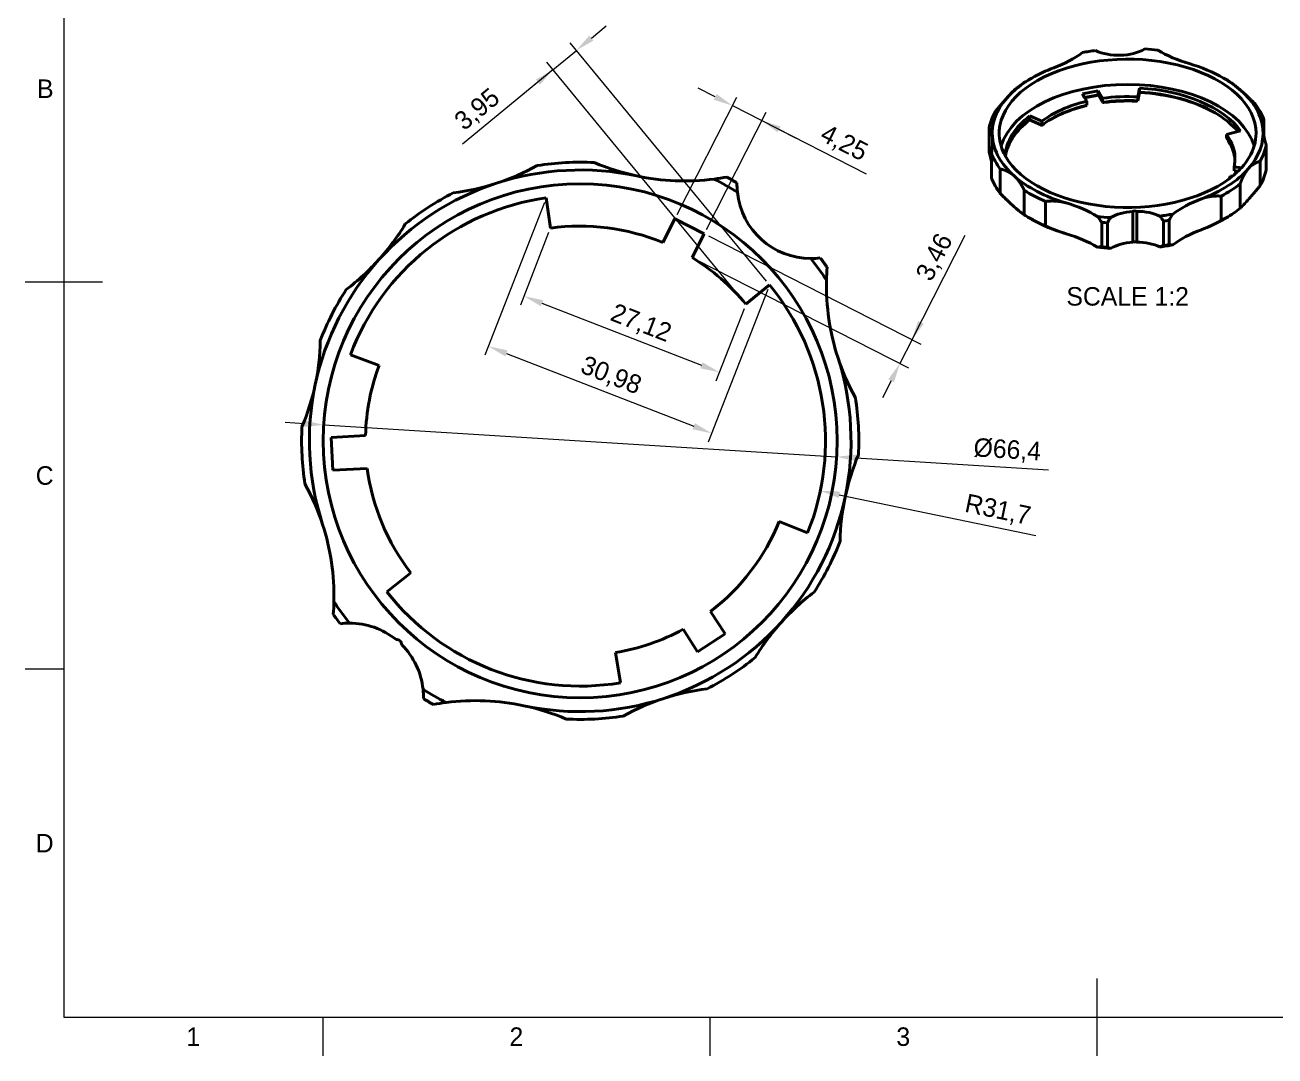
# Model space of a CAD drawing. Header units: millimetres. Extents: x 15 to 292, y 5 to 205.
# Drawn here: x 15 to 176.5, y 5 to 138.2 of the extents above; entities that cross this region are included whole.
import ezdxf

# ---------------------------------------------------------------- set-up
doc = ezdxf.new("R2010")
doc.units = ezdxf.units.MM
for name, color, linetype in [('Annotations', 7, 'Continuous'), ('Border', 7, 'Continuous'), ('Geometries', 7, 'Continuous')]:
    doc.layers.add(name, color=color, linetype=linetype)
doc.styles.add('Shapr0', font='txt', dxfattribs={"height": 2.3925})
doc.styles.add('Shapr10', font='txt', dxfattribs={"height": 4.785})
doc.styles.add('Shapr9', font='txt', dxfattribs={"height": 2.3925})
doc.dimstyles.new('ISO-25', dxfattribs={"dimtxt": 2.5, "dimasz": 2.5, "dimexe": 1.25, "dimexo": 0.625, "dimtad": 1, "dimtxsty": 'Standard', "dimcen": 2.5, "dimadec": 0, "dimazin": 0, "dimtfac": 1, "dimtmove": 0, "dimatfit": 3, "dimfxl": 1, "dimarcsym": 0})

# ---------------------------------------------------------------- blocks, each defined once
blk = doc.blocks.new('*D4')
at = {"layer": 'Annotations', "color": 0, "linetype": 'Continuous', "lineweight": 15}
for p, q in [((104.2, 128.94), (101.98, 130.08)), ((99.27, 113.75), (107, 128.92)), ((106.43, 127.81), (110.22, 125.88)), ((103.06, 111.82), (110.79, 126.99)), ((110.22, 125.88), (123.7, 119.01)), ((112.45, 124.74), (114.67, 123.61))]:
    blk.add_line(p, q, dxfattribs=at)
at = {"layer": 'Annotations', "color": 0}
for points in [[(104.02, 128.57), (104.39, 129.31), (106.43, 127.81)], [(112.64, 125.12), (112.26, 124.37), (110.22, 125.88)]]:
    blk.add_solid(points, dxfattribs=at)
at = {"layer": 'Defpoints', "color": 0}
for p in [(110.22, 125.88), (98.99, 113.2), (102.77, 111.27)]:
    blk.add_point(p, dxfattribs=at)
at = {"layer": 'Annotations', "color": 0, "lineweight": 15, "insert": (120.8, 122.87), "char_height": 2.393, "attachment_point": 5, "rotation": 333, "style": 'Shapr9'}
blk.add_mtext('\\A1;4,25', dxfattribs=at)
blk = doc.blocks.new('*D5')
at = {"layer": 'Annotations', "color": 0, "linetype": 'Continuous', "lineweight": 15}
for p, q in [((82.67, 111.4), (79.02, 102.03)), ((81.81, 102.28), (102.42, 94.26)), ((107.94, 101.56), (104.29, 92.19))]:
    blk.add_line(p, q, dxfattribs=at)
at = {"layer": 'Annotations', "color": 0}
for points in [[(81.96, 102.67), (81.66, 101.9), (79.48, 103.19)], [(102.27, 93.87), (102.57, 94.65), (104.75, 93.35)]]:
    blk.add_solid(points, dxfattribs=at)
at = {"layer": 'Defpoints', "color": 0}
for p in [(82.9, 111.98), (108.17, 102.14), (104.75, 93.35)]:
    blk.add_point(p, dxfattribs=at)
at = {"layer": 'Annotations', "color": 0, "lineweight": 15, "insert": (94.57, 99.59), "char_height": 2.393, "attachment_point": 5, "rotation": 338.724, "style": 'Shapr9'}
blk.add_mtext('\\A1;27,12', dxfattribs=at)
blk = doc.blocks.new('*D6')
at = {"layer": 'Annotations', "color": 0, "linetype": 'Continuous', "lineweight": 15}
for p, q in [((82.13, 115.31), (74.43, 95.55)), ((110.99, 104.07), (103.3, 84.31)), ((77.21, 95.8), (101.42, 86.38))]:
    blk.add_line(p, q, dxfattribs=at)
at = {"layer": 'Annotations', "color": 0}
for points in [[(77.36, 96.19), (77.06, 95.42), (74.88, 96.71)], [(101.27, 85.99), (101.57, 86.77), (103.75, 85.47)]]:
    blk.add_solid(points, dxfattribs=at)
at = {"layer": 'Defpoints', "color": 0}
for p in [(82.35, 115.89), (111.22, 104.65), (103.75, 85.47)]:
    blk.add_point(p, dxfattribs=at)
at = {"layer": 'Annotations', "color": 0, "lineweight": 15, "insert": (90.71, 92.83), "char_height": 2.393, "attachment_point": 5, "rotation": 338.724, "style": 'Shapr9'}
blk.add_mtext('\\A1;30,98', dxfattribs=at)
blk = doc.blocks.new('*D7')
at = {"layer": 'Annotations', "color": 0, "linetype": 'Continuous', "lineweight": 15}
blk.add_line((120.23, 77.53), (145.63, 72.25), dxfattribs=at)
at = {"layer": 'Annotations', "color": 0}
blk.add_solid([(120.32, 77.94), (120.15, 77.13), (117.79, 78.04)], dxfattribs=at)
at = {"layer": 'Defpoints', "color": 0}
for p in [(86.75, 84.5), (117.79, 78.04)]:
    blk.add_point(p, dxfattribs=at)
at = {"layer": 'Annotations', "color": 0, "lineweight": 15, "insert": (140.7, 75.44), "char_height": 2.393, "attachment_point": 5, "rotation": 348.2457, "style": 'Shapr9'}
blk.add_mtext('\\A1;R31,7', dxfattribs=at)
blk = doc.blocks.new('*D8')
at = {"layer": 'Annotations', "color": 0, "linetype": 'Continuous', "lineweight": 15}
for p, q in [((51.12, 86.71), (48.62, 86.87)), ((53.61, 86.56), (119.89, 82.44)), ((122.38, 82.29), (147.28, 80.75))]:
    blk.add_line(p, q, dxfattribs=at)
at = {"layer": 'Annotations', "color": 0}
for points in [[(51.09, 86.29), (51.14, 87.13), (53.61, 86.56)], [(122.41, 82.71), (122.36, 81.87), (119.89, 82.44)]]:
    blk.add_solid(points, dxfattribs=at)
at = {"layer": 'Defpoints', "color": 0}
for p in [(53.61, 86.56), (119.89, 82.44)]:
    blk.add_point(p, dxfattribs=at)
at = {"layer": 'Annotations', "color": 0, "lineweight": 15, "insert": (141.94, 83.2), "char_height": 2.3925, "attachment_point": 5, "rotation": 356.4505, "style": 'Shapr9'}
blk.add_mtext('\\A1;%%c66,4', dxfattribs=at)
blk = doc.blocks.new('*D9')
at = {"layer": 'Annotations', "color": 0, "linetype": 'Continuous', "lineweight": 15}
for p, q in [((88.19, 136.54), (90.12, 138.13)), ((110.82, 105.14), (85.47, 135.92)), ((83.21, 132.44), (86.26, 134.96)), ((107.77, 102.62), (82.42, 133.41)), ((83.21, 132.44), (71.53, 122.82)), ((81.28, 130.86), (79.35, 129.27))]:
    blk.add_line(p, q, dxfattribs=at)
at = {"layer": 'Annotations', "color": 0}
for points in [[(87.93, 136.87), (88.46, 136.22), (86.26, 134.96)], [(81.55, 130.53), (81.02, 131.18), (83.21, 132.44)]]:
    blk.add_solid(points, dxfattribs=at)
at = {"layer": 'Defpoints', "color": 0}
for p in [(86.26, 134.96), (111.22, 104.65), (108.17, 102.14)]:
    blk.add_point(p, dxfattribs=at)
at = {"layer": 'Annotations', "color": 0, "lineweight": 15, "insert": (73.53, 127.22), "char_height": 2.393, "attachment_point": 5, "rotation": 39.474, "style": 'Shapr9'}
blk.add_mtext('\\A1;3,95', dxfattribs=at)
blk = doc.blocks.new('*D10')
at = {"layer": 'Annotations', "color": 0, "linetype": 'Continuous', "lineweight": 15}
for p, q in [((103.33, 110.98), (130.76, 97.01)), ((129.64, 97.58), (136.52, 111.08)), ((101.76, 107.9), (129.19, 93.93)), ((130.78, 99.81), (131.91, 102.03)), ((129.64, 97.58), (128.07, 94.5)), ((126.94, 92.27), (125.8, 90.04))]:
    blk.add_line(p, q, dxfattribs=at)
at = {"layer": 'Annotations', "color": 0}
for points in [[(130.41, 99.99), (131.15, 99.62), (129.64, 97.58)], [(127.31, 92.08), (126.57, 92.46), (128.07, 94.5)]]:
    blk.add_solid(points, dxfattribs=at)
at = {"layer": 'Defpoints', "color": 0}
for p in [(102.77, 111.27), (101.2, 108.19), (128.07, 94.5)]:
    blk.add_point(p, dxfattribs=at)
at = {"layer": 'Annotations', "color": 0, "lineweight": 15, "insert": (132.66, 108.17), "char_height": 2.393, "attachment_point": 5, "rotation": 63, "style": 'Shapr9'}
blk.add_mtext('\\A1;3,46', dxfattribs=at)

msp = doc.modelspace()

# ---------------------------------------------------------------- linework, layer by layer
at = {"layer": 'Border', "linetype": 'Continuous', "lineweight": 15}
for p, q in [((20, 200), (20, 10)), ((25, 105), (15, 105)), ((20, 55), (15, 55)), ((153.5, 15), (153.5, 5)), ((20, 10), (287, 10)), ((53.5, 10), (53.5, 5)), ((103.5, 10), (103.5, 5))]:
    msp.add_line(p, q, dxfattribs=at)
at = {"layer": 'Geometries', "linetype": 'Continuous', "lineweight": 40}
for p, q in [((145.124, 131.384), (144.771, 131.179)), ((170.226, 131.179), (169.873, 131.384)), ((151.679, 129.329), (153.7, 129.708)), ((151.679, 129.329), (151.939, 128.867)), ((153.7, 129.708), (154.234, 128.759)), ((153.7, 129.708), (153.7, 129.198)), ((158.835, 128.947), (159.025, 130.082)), ((158.835, 128.436), (159.015, 129.513)), ((159.015, 129.513), (159.025, 129.571)), ((159.025, 129.571), (159.025, 130.082)), ((151.939, 128.867), (153.7, 129.198)), ((151.939, 128.867), (151.965, 128.82)), ((153.727, 129.15), (151.965, 128.82)), ((151.965, 128.82), (152.213, 128.38)), ((152.213, 128.38), (152.213, 127.87)), ((153.7, 129.198), (153.727, 129.15)), ((153.727, 129.15), (154.234, 128.249)), ((154.234, 128.759), (154.234, 128.249)), ((158.835, 128.436), (158.835, 128.947)), ((146.421, 125.797), (144.845, 126.484)), ((144.845, 125.973), (144.845, 126.484)), ((175.098, 126.011), (175.098, 123.939)), ((139.601, 124.937), (139.601, 121.773)), ((146.374, 125.284), (144.825, 125.959)), ((144.845, 125.973), (146.421, 125.287)), ((146.421, 125.287), (146.421, 125.797)), ((170.273, 124.1), (171.754, 124.462)), ((171.754, 124.462), (172.091, 124.545)), ((170.273, 123.59), (170.273, 124.1)), ((139.899, 121.651), (139.899, 120.559)), ((175.396, 122.725), (175.396, 119.561)), ((139.899, 120.559), (139.899, 118.487)), ((141.041, 119.622), (141.041, 116.458)), ((172.206, 119.795), (171.251, 119.913)), ((171.251, 119.913), (171.251, 119.402)), ((174.628, 120.638), (174.628, 117.474)), ((171.028, 118.686), (170.81, 118.713)), ((171.251, 119.402), (171.765, 119.339)), ((171.713, 119.289), (171.528, 119.312)), ((144.145, 116.863), (144.145, 113.699)), ((172.041, 117.707), (172.041, 114.543)), ((82.9, 111.982), (82.352, 115.893)), ((146.891, 115.435), (146.891, 112.271)), ((169.568, 116.121), (169.568, 112.957)), ((98.987, 113.197), (97.418, 110.118)), ((98.987, 113.197), (102.774, 111.268)), ((144.771, 113.319), (145.124, 113.114)), ((158.164, 114.138), (158.164, 110.158)), ((158.666, 114.153), (158.666, 110.173)), ((169.873, 113.114), (170.226, 113.319)), ((154.144, 112.74), (154.144, 109.576)), ((154.887, 112.674), (154.887, 109.51)), ((162.116, 112.893), (162.116, 109.729)), ((162.842, 113.004), (162.842, 109.84)), ((102.774, 111.268), (101.205, 108.188)), ((108.171, 102.141), (111.22, 104.653)), ((60.762, 94.23), (57.063, 95.615)), ((54.558, 84.941), (59.008, 85.174)), ((54.78, 80.697), (54.558, 84.941)), ((54.78, 80.697), (59.231, 80.93)), ((112.475, 74.093), (116.136, 72.612)), ((64.875, 67.425), (61.761, 64.995)), ((105.484, 59.554), (103.602, 62.453)), ((101.92, 57.239), (100.037, 60.138)), ((105.484, 59.554), (101.92, 57.239)), ((91.318, 57.128), (91.968, 53.232))]:
    msp.add_line(p, q, dxfattribs=at)
at = {"layer": 'Geometries', "linetype": 'Continuous', "lineweight": 40, "flags": 128}
for points in [[(141.906, 128.826), (141.925, 128.848), (141.944, 128.869), (141.963, 128.89), (141.981, 128.912), (142, 128.932), (142.019, 128.953), (142.037, 128.974), (142.055, 128.995), (142.078, 129.02), (142.101, 129.045), (142.123, 129.07), (142.146, 129.095), (142.168, 129.12), (142.19, 129.144), (142.211, 129.168), (142.233, 129.192), (142.254, 129.216), (142.276, 129.239), (142.297, 129.262), (142.318, 129.285), (142.338, 129.308), (142.359, 129.33), (142.379, 129.352), (142.399, 129.374), (142.419, 129.396), (142.439, 129.417), (142.459, 129.438), (142.478, 129.459), (142.497, 129.479), (142.516, 129.5), (142.535, 129.52), (142.554, 129.54), (142.572, 129.559), (142.59, 129.579), (142.608, 129.598), (142.626, 129.617), (142.644, 129.635), (142.661, 129.654), (142.679, 129.672), (142.696, 129.689), (142.713, 129.707), (142.729, 129.725), (142.746, 129.742), (142.762, 129.759), (142.78, 129.776), (142.797, 129.794), (142.814, 129.811), (142.83, 129.828), (142.847, 129.845), (142.863, 129.862), (142.879, 129.878), (142.895, 129.894), (142.91, 129.91), (142.926, 129.925), (142.941, 129.94), (142.956, 129.955)], [(170.853, 130.799), (170.871, 130.786), (170.891, 130.773), (170.91, 130.76), (170.929, 130.746), (170.949, 130.733), (170.969, 130.719), (170.989, 130.704), (171.009, 130.69), (171.029, 130.675), (171.05, 130.66), (171.071, 130.645), (171.092, 130.63), (171.113, 130.614), (171.135, 130.599), (171.156, 130.583), (171.178, 130.566), (171.2, 130.55), (171.222, 130.533), (171.244, 130.516), (171.267, 130.499), (171.289, 130.481), (171.312, 130.464), (171.336, 130.446), (171.359, 130.428), (171.382, 130.409), (171.406, 130.391), (171.43, 130.372), (171.454, 130.353), (171.478, 130.333), (171.502, 130.314), (171.527, 130.294), (171.552, 130.274), (171.577, 130.253), (171.602, 130.233), (171.627, 130.212), (171.653, 130.191), (171.675, 130.173), (171.697, 130.154), (171.719, 130.136), (171.741, 130.117), (171.764, 130.099), (171.786, 130.08), (171.809, 130.06), (171.832, 130.041), (171.855, 130.022), (171.878, 130.002), (171.901, 129.982), (171.924, 129.962), (171.948, 129.941), (171.971, 129.921), (171.995, 129.9), (172.017, 129.881), (172.04, 129.862), (172.062, 129.842), (172.084, 129.822), (172.107, 129.803), (172.13, 129.782), (172.152, 129.762), (172.175, 129.742)], [(172.175, 129.742), (172.198, 129.722), (172.221, 129.701), (172.244, 129.68), (172.268, 129.659), (172.291, 129.638), (172.315, 129.617), (172.338, 129.596), (172.362, 129.575), (172.392, 129.547), (172.422, 129.52), (172.452, 129.493), (172.482, 129.465), (172.512, 129.437), (172.543, 129.409), (172.573, 129.38), (172.604, 129.352), (172.635, 129.323), (172.666, 129.294), (172.698, 129.265), (172.729, 129.235), (172.761, 129.206), (172.792, 129.176), (172.824, 129.146), (172.856, 129.116), (172.887, 129.086), (172.919, 129.056), (172.952, 129.025), (172.984, 128.994), (173.016, 128.963), (173.049, 128.932), (173.081, 128.901), (173.114, 128.869), (173.147, 128.838), (173.18, 128.806), (173.213, 128.774), (173.246, 128.742), (173.279, 128.71), (173.312, 128.677), (173.346, 128.645), (173.379, 128.612), (173.413, 128.579), (173.446, 128.546), (173.48, 128.513), (173.514, 128.48), (173.55, 128.444), (173.587, 128.408), (173.623, 128.372), (173.66, 128.335), (173.697, 128.299), (173.733, 128.262), (173.77, 128.226), (173.807, 128.189), (173.844, 128.152), (173.881, 128.115), (173.919, 128.077), (173.956, 128.04)], [(140.369, 127.024), (140.4, 127.061), (140.431, 127.097), (140.461, 127.134), (140.492, 127.17), (140.522, 127.207), (140.553, 127.243), (140.583, 127.279), (140.613, 127.315), (140.643, 127.351), (140.673, 127.387), (140.703, 127.422), (140.733, 127.458), (140.763, 127.493), (140.792, 127.528), (140.822, 127.563), (140.851, 127.598), (140.881, 127.633), (140.91, 127.668), (140.939, 127.702), (140.968, 127.736), (140.997, 127.771), (141.026, 127.805), (141.054, 127.839), (141.083, 127.872), (141.111, 127.906), (141.14, 127.939), (141.168, 127.972), (141.196, 128.005), (141.224, 128.038), (141.252, 128.071), (141.279, 128.103), (141.307, 128.135), (141.334, 128.168), (141.362, 128.2), (141.389, 128.231), (141.416, 128.263), (141.439, 128.29), (141.462, 128.316), (141.485, 128.343), (141.507, 128.369), (141.53, 128.395), (141.552, 128.421), (141.575, 128.447), (141.597, 128.473), (141.619, 128.498), (141.641, 128.523), (141.663, 128.549), (141.685, 128.574), (141.707, 128.599), (141.728, 128.624), (141.75, 128.648), (141.77, 128.671), (141.789, 128.694), (141.809, 128.716), (141.829, 128.738), (141.848, 128.76), (141.868, 128.783), (141.887, 128.804), (141.906, 128.826)], [(152.213, 127.87), (152.136, 127.839), (152.059, 127.809), (151.982, 127.778), (151.904, 127.747)], [(154.401, 128.215), (154.359, 128.224), (154.317, 128.232), (154.276, 128.241), (154.234, 128.249)], [(158.61, 128.389), (158.666, 128.401), (158.722, 128.413), (158.779, 128.425), (158.835, 128.436)], [(175.098, 126.011), (175.091, 125.996), (175.085, 125.981), (175.078, 125.966), (175.072, 125.95), (175.065, 125.934), (175.059, 125.918), (175.053, 125.902), (175.048, 125.885), (175.042, 125.868), (175.037, 125.851), (175.031, 125.833), (175.026, 125.815), (175.021, 125.797), (175.017, 125.779), (175.012, 125.76), (175.008, 125.741), (175.003, 125.722), (174.999, 125.703), (174.995, 125.683), (174.992, 125.663), (174.988, 125.642), (174.985, 125.622), (174.981, 125.601), (174.978, 125.579), (174.975, 125.558), (174.973, 125.536), (174.97, 125.514), (174.968, 125.491), (174.966, 125.468), (174.964, 125.445), (174.962, 125.422), (174.96, 125.398), (174.959, 125.374), (174.958, 125.35), (174.957, 125.325), (174.956, 125.301), (174.955, 125.279), (174.955, 125.258), (174.954, 125.236), (174.954, 125.214), (174.954, 125.191), (174.954, 125.19)], [(140.023, 123.71), (140.02, 123.735), (140.018, 123.759), (140.015, 123.782), (140.013, 123.806), (140.01, 123.829), (140.007, 123.853), (140.004, 123.876), (140.001, 123.899), (139.997, 123.927), (139.993, 123.955), (139.988, 123.983), (139.984, 124.011), (139.979, 124.038), (139.974, 124.065), (139.969, 124.091), (139.964, 124.118), (139.958, 124.144), (139.953, 124.17), (139.947, 124.195), (139.941, 124.221), (139.934, 124.245), (139.928, 124.27), (139.921, 124.294), (139.915, 124.318), (139.908, 124.342), (139.901, 124.365), (139.893, 124.388), (139.886, 124.41), (139.878, 124.433), (139.871, 124.455), (139.863, 124.477), (139.854, 124.498), (139.846, 124.519), (139.838, 124.54), (139.829, 124.561), (139.82, 124.581), (139.811, 124.601), (139.802, 124.621), (139.793, 124.64), (139.784, 124.659), (139.774, 124.678), (139.764, 124.696), (139.754, 124.714), (139.744, 124.732), (139.733, 124.751), (139.722, 124.77), (139.711, 124.788), (139.699, 124.806), (139.687, 124.823), (139.676, 124.84), (139.664, 124.857), (139.651, 124.874), (139.639, 124.89), (139.626, 124.906), (139.614, 124.921), (139.601, 124.937)], [(146.374, 125.284), (146.386, 125.285), (146.397, 125.286), (146.409, 125.286), (146.421, 125.287)], [(174.954, 125.19), (174.954, 125.169), (174.954, 125.146), (174.955, 125.123), (174.955, 125.1), (174.956, 125.077), (174.956, 125.053), (174.957, 125.029), (174.958, 125.005), (174.959, 124.981), (174.961, 124.956), (174.962, 124.933), (174.963, 124.91), (174.965, 124.887), (174.967, 124.864), (174.968, 124.84), (174.97, 124.816), (174.972, 124.792), (174.975, 124.768)], [(174.975, 124.768), (174.977, 124.744), (174.979, 124.719), (174.982, 124.694), (174.984, 124.67), (174.987, 124.644), (174.99, 124.619), (174.993, 124.594), (174.996, 124.568), (175, 124.536), (175.004, 124.503), (175.009, 124.471), (175.013, 124.437), (175.018, 124.404), (175.023, 124.37), (175.028, 124.337), (175.033, 124.302), (175.039, 124.268), (175.045, 124.233), (175.05, 124.198), (175.057, 124.163), (175.063, 124.128), (175.069, 124.092), (175.076, 124.056), (175.082, 124.02), (175.089, 123.984), (175.096, 123.948), (175.098, 123.939)], [(139.899, 121.651), (139.906, 121.694), (139.912, 121.736), (139.919, 121.779), (139.925, 121.821), (139.932, 121.863), (139.938, 121.905), (139.944, 121.946), (139.949, 121.988), (139.955, 122.029), (139.96, 122.071), (139.966, 122.112), (139.971, 122.153), (139.976, 122.193), (139.98, 122.234), (139.985, 122.274), (139.989, 122.314), (139.994, 122.354), (139.998, 122.394), (140.002, 122.433), (140.005, 122.473), (140.009, 122.512), (140.012, 122.551), (140.016, 122.59), (140.019, 122.629), (140.022, 122.667), (140.024, 122.705), (140.027, 122.743), (140.029, 122.781), (140.031, 122.818), (140.033, 122.855), (140.035, 122.892), (140.037, 122.929), (140.038, 122.966), (140.039, 123.002), (140.04, 123.038), (140.041, 123.074), (140.042, 123.105), (140.042, 123.135), (140.043, 123.165), (140.043, 123.195), (140.043, 123.224), (140.043, 123.226)], [(140.043, 123.226), (140.043, 123.254), (140.043, 123.283), (140.043, 123.312), (140.042, 123.341), (140.041, 123.37), (140.041, 123.398), (140.04, 123.427), (140.039, 123.455), (140.038, 123.483), (140.036, 123.511), (140.035, 123.536), (140.034, 123.562), (140.032, 123.587), (140.03, 123.612), (140.029, 123.637), (140.027, 123.661), (140.025, 123.686), (140.023, 123.71)], [(175.098, 123.939), (175.104, 123.911), (175.111, 123.874), (175.119, 123.837), (175.127, 123.799), (175.135, 123.762), (175.143, 123.724), (175.151, 123.686), (175.159, 123.648), (175.168, 123.609), (175.177, 123.571), (175.186, 123.532), (175.195, 123.493), (175.204, 123.454), (175.214, 123.415), (175.223, 123.375), (175.233, 123.335), (175.243, 123.296), (175.253, 123.255), (175.264, 123.212), (175.275, 123.169), (175.286, 123.125), (175.298, 123.082), (175.31, 123.038), (175.322, 122.994), (175.334, 122.949), (175.346, 122.905), (175.358, 122.86), (175.371, 122.815), (175.383, 122.77), (175.396, 122.725)], [(139.601, 121.773), (139.612, 121.735), (139.622, 121.697), (139.633, 121.66), (139.643, 121.622), (139.654, 121.585), (139.664, 121.548), (139.674, 121.51), (139.684, 121.473), (139.694, 121.437), (139.703, 121.4), (139.713, 121.363), (139.723, 121.326), (139.732, 121.29), (139.741, 121.254), (139.75, 121.217), (139.759, 121.182), (139.768, 121.146), (139.777, 121.11), (139.786, 121.075), (139.794, 121.039), (139.802, 121.004), (139.811, 120.969), (139.819, 120.934), (139.827, 120.899), (139.834, 120.865), (139.842, 120.83), (139.85, 120.796), (139.857, 120.761), (139.864, 120.727), (139.872, 120.693), (139.879, 120.66), (139.885, 120.626), (139.892, 120.593), (139.899, 120.56), (139.899, 120.559)], [(142.822, 118.736), (142.799, 118.757), (142.776, 118.777), (142.753, 118.796), (142.729, 118.816), (142.706, 118.835), (142.683, 118.855), (142.659, 118.874), (142.635, 118.892), (142.606, 118.916), (142.576, 118.938), (142.545, 118.961), (142.515, 118.983), (142.485, 119.005), (142.454, 119.026), (142.424, 119.048), (142.393, 119.068), (142.362, 119.089), (142.331, 119.109), (142.299, 119.129), (142.268, 119.148), (142.237, 119.167), (142.205, 119.186), (142.173, 119.204), (142.142, 119.222), (142.11, 119.24), (142.078, 119.257), (142.046, 119.274), (142.013, 119.29), (141.981, 119.306), (141.948, 119.322), (141.916, 119.338), (141.883, 119.353), (141.85, 119.368), (141.817, 119.382), (141.784, 119.396), (141.751, 119.41), (141.718, 119.424), (141.685, 119.437), (141.652, 119.449), (141.618, 119.462), (141.585, 119.474), (141.551, 119.486), (141.517, 119.497), (141.483, 119.508), (141.447, 119.52), (141.41, 119.531), (141.374, 119.541), (141.337, 119.552), (141.301, 119.562), (141.264, 119.572), (141.227, 119.581), (141.19, 119.59), (141.153, 119.598), (141.116, 119.606), (141.078, 119.614), (141.041, 119.622)], [(173.091, 119.652), (173.072, 119.63), (173.053, 119.609), (173.034, 119.586), (173.016, 119.564), (172.997, 119.541), (172.978, 119.519), (172.96, 119.496), (172.942, 119.472), (172.919, 119.443), (172.896, 119.413), (172.874, 119.383), (172.852, 119.353), (172.829, 119.322), (172.807, 119.291), (172.786, 119.26), (172.764, 119.228), (172.743, 119.196), (172.721, 119.164), (172.7, 119.131), (172.679, 119.098), (172.659, 119.065), (172.638, 119.032), (172.618, 118.998), (172.598, 118.964), (172.578, 118.93), (172.558, 118.896), (172.539, 118.861), (172.519, 118.826), (172.5, 118.79), (172.481, 118.755), (172.462, 118.719), (172.443, 118.682), (172.425, 118.646), (172.407, 118.609), (172.389, 118.572), (172.371, 118.535), (172.353, 118.498), (172.336, 118.46), (172.319, 118.422), (172.301, 118.384), (172.285, 118.346), (172.268, 118.307), (172.251, 118.268), (172.235, 118.229), (172.218, 118.187), (172.2, 118.145), (172.184, 118.102), (172.167, 118.059), (172.15, 118.016), (172.134, 117.972), (172.118, 117.929), (172.102, 117.885), (172.087, 117.841), (172.071, 117.796), (172.056, 117.752), (172.041, 117.707)], [(174.628, 120.638), (174.597, 120.629), (174.567, 120.62), (174.536, 120.61), (174.505, 120.601), (174.475, 120.59), (174.445, 120.58), (174.414, 120.569), (174.384, 120.558), (174.354, 120.547), (174.324, 120.535), (174.294, 120.523), (174.264, 120.51), (174.234, 120.498), (174.205, 120.484), (174.175, 120.471), (174.146, 120.457), (174.117, 120.443), (174.087, 120.429), (174.058, 120.414), (174.029, 120.399), (174, 120.384), (173.971, 120.368), (173.943, 120.352), (173.914, 120.336), (173.886, 120.319), (173.857, 120.302), (173.829, 120.284), (173.801, 120.267), (173.773, 120.249), (173.745, 120.23), (173.718, 120.211), (173.69, 120.192), (173.663, 120.173), (173.635, 120.153), (173.608, 120.133), (173.581, 120.112), (173.558, 120.094), (173.535, 120.076), (173.512, 120.058), (173.49, 120.039), (173.467, 120.021), (173.445, 120.002), (173.422, 119.982), (173.4, 119.963), (173.378, 119.943), (173.356, 119.923), (173.334, 119.903), (173.312, 119.882), (173.29, 119.861), (173.269, 119.84), (173.247, 119.819), (173.227, 119.799), (173.208, 119.778), (173.188, 119.758), (173.168, 119.737), (173.149, 119.716), (173.13, 119.695), (173.11, 119.674), (173.091, 119.652)], [(144.145, 116.863), (144.126, 116.903), (144.107, 116.944), (144.087, 116.984), (144.068, 117.024), (144.048, 117.064), (144.028, 117.104), (144.008, 117.144), (143.988, 117.183), (143.968, 117.222), (143.947, 117.261), (143.926, 117.3), (143.905, 117.338), (143.884, 117.376), (143.863, 117.414), (143.841, 117.452), (143.819, 117.489), (143.797, 117.527), (143.775, 117.564), (143.753, 117.6), (143.73, 117.637), (143.708, 117.673), (143.685, 117.709), (143.662, 117.745), (143.638, 117.78), (143.615, 117.816), (143.591, 117.85), (143.567, 117.885), (143.543, 117.919), (143.519, 117.953), (143.495, 117.987), (143.47, 118.021), (143.445, 118.054), (143.42, 118.087), (143.395, 118.12), (143.37, 118.152), (143.344, 118.184), (143.322, 118.211), (143.3, 118.238), (143.278, 118.265), (143.256, 118.291), (143.233, 118.317), (143.211, 118.343), (143.188, 118.369), (143.165, 118.394), (143.143, 118.419), (143.119, 118.445), (143.096, 118.469), (143.073, 118.494), (143.049, 118.518), (143.026, 118.543), (143.002, 118.566), (142.98, 118.588), (142.958, 118.61), (142.935, 118.632), (142.913, 118.653), (142.89, 118.674), (142.867, 118.695), (142.845, 118.716), (142.822, 118.736)], [(171.251, 119.402), (171.321, 119.38), (171.39, 119.357), (171.459, 119.334), (171.528, 119.312)], [(141.041, 116.458), (141.072, 116.427), (141.103, 116.395), (141.135, 116.364), (141.166, 116.333), (141.197, 116.302), (141.228, 116.271), (141.259, 116.241), (141.29, 116.21), (141.32, 116.179), (141.351, 116.149), (141.382, 116.118), (141.413, 116.088), (141.443, 116.058), (141.474, 116.028), (141.504, 115.998), (141.535, 115.968), (141.565, 115.938), (141.595, 115.908), (141.625, 115.879), (141.656, 115.849), (141.686, 115.82), (141.716, 115.791), (141.745, 115.762), (141.775, 115.733), (141.805, 115.704), (141.835, 115.675), (141.864, 115.647), (141.894, 115.618), (141.924, 115.59), (141.953, 115.561), (141.982, 115.533), (142.011, 115.506), (142.04, 115.478), (142.069, 115.45), (142.098, 115.423), (142.127, 115.395), (142.156, 115.368), (142.184, 115.341), (142.213, 115.314), (142.241, 115.288), (142.27, 115.261), (142.298, 115.234), (142.326, 115.208), (142.354, 115.182), (142.382, 115.156), (142.413, 115.128), (142.443, 115.1), (142.473, 115.072), (142.502, 115.045), (142.532, 115.018), (142.562, 114.991), (142.591, 114.964), (142.62, 114.937), (142.649, 114.911), (142.678, 114.885), (142.707, 114.858), (142.736, 114.832), (142.765, 114.807), (142.793, 114.781), (142.822, 114.756)], [(173.091, 115.672), (173.113, 115.696), (173.135, 115.721), (173.156, 115.746), (173.178, 115.771), (173.201, 115.796), (173.223, 115.822), (173.245, 115.847), (173.268, 115.873), (173.291, 115.899), (173.313, 115.925), (173.336, 115.952), (173.359, 115.978), (173.383, 116.005), (173.406, 116.032), (173.43, 116.059), (173.453, 116.087), (173.477, 116.114), (173.501, 116.142), (173.524, 116.169), (173.548, 116.197), (173.572, 116.225), (173.597, 116.253), (173.621, 116.282), (173.645, 116.31), (173.67, 116.339), (173.695, 116.368), (173.719, 116.397), (173.744, 116.426), (173.769, 116.455), (173.795, 116.485), (173.82, 116.514), (173.845, 116.544), (173.87, 116.574), (173.896, 116.604), (173.921, 116.634), (173.947, 116.664), (173.973, 116.694), (173.998, 116.725), (174.024, 116.756), (174.05, 116.786), (174.076, 116.817), (174.103, 116.848), (174.129, 116.88), (174.155, 116.911), (174.182, 116.942), (174.211, 116.977), (174.24, 117.012), (174.269, 117.046), (174.299, 117.081), (174.328, 117.116), (174.358, 117.152), (174.387, 117.187), (174.417, 117.222), (174.447, 117.258), (174.477, 117.293), (174.507, 117.329), (174.537, 117.365), (174.567, 117.402), (174.598, 117.438), (174.628, 117.474)], [(142.822, 114.756), (142.848, 114.733), (142.873, 114.71), (142.899, 114.688), (142.924, 114.665), (142.95, 114.643), (142.975, 114.621), (143, 114.599), (143.025, 114.578), (143.049, 114.556), (143.074, 114.535), (143.099, 114.514), (143.123, 114.493), (143.147, 114.472), (143.172, 114.452), (143.196, 114.431), (143.219, 114.411), (143.243, 114.391), (143.266, 114.372), (143.29, 114.352), (143.313, 114.333), (143.336, 114.314), (143.359, 114.295), (143.382, 114.276), (143.404, 114.257), (143.427, 114.239), (143.449, 114.221), (143.472, 114.203), (143.494, 114.185), (143.516, 114.167), (143.538, 114.15), (143.559, 114.133), (143.581, 114.116), (143.602, 114.099), (143.623, 114.082), (143.644, 114.066), (143.665, 114.05), (143.686, 114.034), (143.706, 114.018), (143.726, 114.002), (143.747, 113.987), (143.767, 113.971), (143.787, 113.956), (143.807, 113.941), (143.826, 113.926), (143.846, 113.912), (143.867, 113.896), (143.888, 113.881), (143.909, 113.865), (143.929, 113.85), (143.95, 113.835), (143.97, 113.821), (143.99, 113.806), (144.01, 113.792), (144.03, 113.778), (144.049, 113.765), (144.069, 113.751), (144.088, 113.738), (144.107, 113.724), (144.126, 113.711), (144.145, 113.699)], [(149.554, 115.237), (149.511, 115.249), (149.469, 115.261), (149.426, 115.273), (149.384, 115.284), (149.341, 115.295), (149.299, 115.306), (149.256, 115.316), (149.213, 115.327), (149.17, 115.336), (149.127, 115.346), (149.084, 115.355), (149.041, 115.364), (148.998, 115.373), (148.955, 115.381), (148.911, 115.389), (148.868, 115.397), (148.825, 115.404), (148.782, 115.411), (148.739, 115.418), (148.695, 115.424), (148.652, 115.431), (148.609, 115.436), (148.565, 115.442), (148.522, 115.447), (148.478, 115.452), (148.435, 115.457), (148.391, 115.461), (148.348, 115.465), (148.304, 115.469), (148.26, 115.472), (148.217, 115.475), (148.173, 115.478), (148.13, 115.481), (148.086, 115.483), (148.043, 115.485), (147.999, 115.487), (147.955, 115.488), (147.912, 115.489), (147.868, 115.49), (147.825, 115.49), (147.781, 115.491), (147.737, 115.491), (147.694, 115.49), (147.65, 115.49), (147.606, 115.489), (147.558, 115.487), (147.511, 115.486), (147.463, 115.484), (147.415, 115.481), (147.368, 115.479), (147.32, 115.476), (147.272, 115.473), (147.225, 115.469), (147.177, 115.465), (147.129, 115.461), (147.082, 115.456), (147.034, 115.451), (146.986, 115.446), (146.939, 115.441), (146.891, 115.435)], [(169.568, 116.121), (169.526, 116.124), (169.484, 116.126), (169.443, 116.128), (169.401, 116.13), (169.359, 116.132), (169.317, 116.133), (169.275, 116.135), (169.234, 116.136), (169.192, 116.136), (169.15, 116.137), (169.108, 116.137), (169.066, 116.136), (169.024, 116.136), (168.982, 116.135), (168.94, 116.134), (168.898, 116.133), (168.856, 116.131), (168.815, 116.13), (168.773, 116.128), (168.731, 116.125), (168.689, 116.122), (168.647, 116.119), (168.606, 116.116), (168.564, 116.113), (168.522, 116.109), (168.48, 116.105), (168.438, 116.1), (168.396, 116.096), (168.355, 116.091), (168.313, 116.085), (168.271, 116.08), (168.23, 116.074), (168.188, 116.068), (168.147, 116.061), (168.105, 116.054), (168.064, 116.047), (168.022, 116.04), (167.981, 116.032), (167.939, 116.024), (167.898, 116.016), (167.857, 116.007), (167.815, 115.998), (167.774, 115.989), (167.733, 115.979), (167.691, 115.969), (167.647, 115.958), (167.602, 115.947), (167.558, 115.935), (167.514, 115.923), (167.469, 115.911), (167.425, 115.898), (167.381, 115.885), (167.337, 115.871), (167.293, 115.857), (167.249, 115.843), (167.205, 115.828), (167.161, 115.813), (167.117, 115.798), (167.073, 115.782), (167.03, 115.766)], [(172.041, 114.543), (172.054, 114.555), (172.066, 114.568), (172.079, 114.581), (172.092, 114.594), (172.105, 114.607), (172.118, 114.62), (172.132, 114.634), (172.145, 114.648), (172.159, 114.662), (172.173, 114.676), (172.187, 114.69), (172.201, 114.705), (172.216, 114.72), (172.23, 114.735), (172.245, 114.75), (172.26, 114.765), (172.275, 114.781), (172.29, 114.796), (172.305, 114.812), (172.321, 114.828), (172.336, 114.845), (172.352, 114.861), (172.368, 114.878), (172.384, 114.895), (172.4, 114.912), (172.416, 114.929), (172.433, 114.947), (172.45, 114.965), (172.467, 114.983), (172.484, 115.001), (172.501, 115.019), (172.518, 115.038), (172.535, 115.057), (172.553, 115.075), (172.571, 115.095), (172.589, 115.114), (172.607, 115.134), (172.625, 115.153), (172.643, 115.173), (172.662, 115.193), (172.68, 115.214), (172.699, 115.235), (172.718, 115.255), (172.737, 115.277), (172.757, 115.298), (172.778, 115.321), (172.799, 115.345), (172.821, 115.368), (172.842, 115.392), (172.864, 115.416), (172.886, 115.441), (172.908, 115.465), (172.93, 115.49), (172.953, 115.516), (172.975, 115.541), (172.998, 115.567), (173.021, 115.593), (173.044, 115.619), (173.068, 115.645), (173.091, 115.672)], [(146.891, 112.271), (146.934, 112.251), (146.978, 112.231), (147.021, 112.212), (147.065, 112.192), (147.108, 112.173), (147.151, 112.154), (147.195, 112.134), (147.238, 112.115), (147.282, 112.096), (147.325, 112.077), (147.369, 112.058), (147.413, 112.039), (147.456, 112.02), (147.5, 112.002), (147.544, 111.983), (147.588, 111.965), (147.631, 111.946), (147.675, 111.928), (147.719, 111.91), (147.762, 111.892), (147.806, 111.874), (147.85, 111.857), (147.893, 111.839), (147.937, 111.821), (147.981, 111.804), (148.024, 111.786), (148.068, 111.769), (148.112, 111.752), (148.156, 111.735), (148.2, 111.718), (148.243, 111.701), (148.287, 111.685), (148.331, 111.668), (148.374, 111.652), (148.418, 111.635), (148.461, 111.619), (148.505, 111.603), (148.548, 111.587), (148.592, 111.572), (148.635, 111.556), (148.679, 111.541), (148.723, 111.525), (148.766, 111.51), (148.81, 111.495), (148.853, 111.48), (148.9, 111.464), (148.947, 111.448), (148.994, 111.432), (149.041, 111.417), (149.088, 111.401), (149.135, 111.386), (149.181, 111.371), (149.228, 111.356), (149.275, 111.341), (149.321, 111.327), (149.368, 111.312), (149.414, 111.298), (149.461, 111.284), (149.507, 111.27), (149.554, 111.256)], [(167.03, 111.785), (167.07, 111.8), (167.11, 111.815), (167.15, 111.831), (167.19, 111.846), (167.23, 111.862), (167.27, 111.878), (167.31, 111.893), (167.351, 111.91), (167.391, 111.926), (167.432, 111.942), (167.473, 111.959), (167.513, 111.975), (167.554, 111.992), (167.595, 112.009), (167.636, 112.027), (167.677, 112.044), (167.718, 112.061), (167.759, 112.079), (167.8, 112.096), (167.841, 112.114), (167.882, 112.132), (167.924, 112.15), (167.965, 112.168), (168.006, 112.187), (168.047, 112.205), (168.089, 112.224), (168.13, 112.243), (168.172, 112.262), (168.214, 112.281), (168.255, 112.3), (168.297, 112.319), (168.338, 112.338), (168.38, 112.358), (168.421, 112.377), (168.463, 112.397), (168.504, 112.417), (168.546, 112.437), (168.588, 112.457), (168.629, 112.477), (168.671, 112.497), (168.713, 112.518), (168.755, 112.538), (168.797, 112.559), (168.838, 112.58), (168.88, 112.601), (168.926, 112.624), (168.972, 112.647), (169.018, 112.67), (169.064, 112.693), (169.109, 112.717), (169.155, 112.74), (169.201, 112.764), (169.247, 112.787), (169.293, 112.811), (169.338, 112.835), (169.384, 112.859), (169.43, 112.884), (169.476, 112.908), (169.522, 112.933), (169.568, 112.957)]]:
    msp.add_lwpolyline(points, dxfattribs=at)
at = {"layer": 'Geometries', "linetype": 'Continuous', "lineweight": 40}
msp.add_circle((86.75, 84.5), 33.2, dxfattribs=at)
for centre, radius, start, end in [((66.664, 146.319), 30, 288, 298.94953), ((86.75, 84.5), 36, 87.10748, 98.89252), ((100.264, 148.08), 30, 247.05047, 258), ((86.75, 84.5), 35, 78, 108), ((100.264, 148.08), 30, 258, 277.29216), ((100.264, 148.08), 30, 277.29216, 280.46658), ((86.75, 84.5), 38, 57.68831, 62.88065), ((86.75, 84.5), 39, 58.69699, 60.90497), ((86.75, 84.5), 35, 108, 138), ((86.75, 84.5), 36, 117.10748, 128.89252), ((66.664, 146.319), 30, 277.05047, 288), ((116.558, 117.605), 9.548, 178.69517, 185.94931), ((116.558, 117.605), 9.548, 185.94931, 270.05069), ((86.75, 84.5), 31.7, 97.97398, 159.47398), ((143.049, 105.233), 13.396, 34.08335, 38.12911), ((161.254, 109.339), 7.188, 146.13204, 152.3516), ((155.872, 109.067), 7.322, 31.4966, 37.62466), ((174.453, 106.405), 13.354, 146.38093, 150.39092), ((38.446, 127.993), 30, 318, 328.94953), ((86.75, 84.5), 27.75, 67.39181, 97.97398), ((153.002, 118.739), 9.234, 273.63428, 277.10816), ((157.167, 115.108), 6.045, 247.83494, 251.86248), ((158.703, 117.887), 8.843, 289.61457, 292.70011), ((163.381, 116.772), 6.953, 265.55797, 269.59887), ((86.75, 84.5), 35, 138, 168), ((38.446, 127.993), 30, 307.05047, 318), ((86.75, 84.5), 27.75, 39.47398, 58.60819), ((116.558, 117.605), 9.548, 270.05069, 277.30483), ((86.75, 84.5), 38, 33.11935, 38.31169), ((86.75, 84.5), 39, 35.09503, 37.30301), ((148.569, 104.586), 30, 175.53342, 178.70784), ((148.569, 104.586), 30, 178.70784, 198), ((86.75, 84.5), 36, 147.10748, 158.89252), ((86.75, 84.5), 31.7, 337.97398, 39.47398), ((23.17, 98.014), 30, 348, 358.94953), ((148.569, 104.586), 30, 198, 208.94953), ((86.75, 84.5), 35, 348, 18), ((86.75, 84.5), 27.75, 159.47398, 178.60819), ((23.17, 98.014), 30, 337.05047, 348), ((86.75, 84.5), 35, 168, 198), ((86.75, 84.5), 36, 357.10748, 8.89252), ((86.75, 84.5), 36, 177.10748, 188.89252), ((150.33, 70.986), 30, 157.05047, 168), ((86.75, 84.5), 27.75, 187.39181, 217.97398), ((24.931, 64.414), 30, 18, 28.94953), ((86.75, 84.5), 35, 318, 348), ((150.33, 70.986), 30, 168, 178.94953), ((24.931, 64.414), 30, 358.70784, 18), ((86.75, 84.5), 27.75, 307.39181, 337.97398), ((86.75, 84.5), 36, 327.10748, 338.89252), ((86.75, 84.5), 31.7, 217.97398, 279.47398), ((135.054, 41.007), 30, 127.05047, 138), ((24.931, 64.414), 30, 355.53342, 358.70784), ((86.75, 84.5), 38, 213.11935, 218.31169), ((86.75, 84.5), 39, 215.09503, 217.30301), ((56.942, 51.395), 9.548, 90.05069, 97.30483), ((56.942, 51.395), 9.548, 51.02036, 90.05069), ((86.75, 84.5), 27.75, 279.47398, 298.60819), ((86.75, 84.5), 35, 288, 318), ((135.054, 41.007), 30, 138, 148.94953), ((62.996, 58.118), 0.7, 2.0542, 93.9458), ((56.942, 51.395), 9.548, 5.94931, 44.97964), ((86.75, 84.5), 36, 297.10748, 308.89252), ((56.942, 51.395), 9.548, 358.69517, 5.94931), ((86.75, 84.5), 38, 237.68831, 242.88065), ((106.836, 22.681), 30, 97.05047, 108), ((86.75, 84.5), 39, 238.69699, 240.90497), ((73.236, 20.92), 30, 97.29216, 100.46658), ((73.236, 20.92), 30, 78, 97.29216), ((86.75, 84.5), 35, 258, 288), ((73.236, 20.92), 30, 67.05047, 78), ((106.836, 22.681), 30, 108, 118.94953), ((86.75, 84.5), 36, 267.10748, 278.89252)]:
    msp.add_arc(centre, radius, start, end, dxfattribs=at)
for centre, major_axis, start_param, end_param in [((157.499, 124.239), (16.6, 0), 0, 3.3128152), ((139.798, 139.976), (15, 0), 5.2883476, 5.6250594), ((157.499, 124.239), (-19, 0), 4.9338417, 5.0244653), ((156.333, 137.081), (4.774, 0), 4.0308259, 5.4986718), ((157.499, 124.239), (-19, 0), 4.5050325, 4.595656), ((172.253, 140.958), (15, 0), 3.9044383, 4.2411501), ((157.499, 124.239), (-17.5, 0), 5.2883476, 5.4977871), ((157.499, 124.239), (-17.5, 0), 3.9269908, 4.2411501), ((157.499, 124.239), (-17.5, 0), 5.4977871, 5.8119464), ((157.499, 123.831), (18, 0), 2.3561945, 2.5113983), ((157.499, 124.239), (-17.5, 0), 3.7175513, 3.9269908), ((157.499, 123.831), (18, 0), 0.7349141, 0.7853982), ((157.499, 120.973), (16.6, 0), 0.1712226, 2.9703701), ((157.499, 120.259), (-16.1, 0), 3.9347852, 4.6180564), ((157.499, 120.973), (15.85, 0), 0.4009715, 1.474349), ((157.499, 120.463), (15.85, 0), 0.7775425, 1.474349), ((157.499, 124.239), (-17.5, 0), 3.1939525, 3.7175513), ((157.499, 124.239), (-17.5, 0), 5.8119464, 6.3355452), ((157.499, 120.973), (13.875, 0), 1.9616072, 2.4953666), ((157.499, 120.463), (13.875, 0), 1.9616072, 2.3651634), ((157.499, 120.259), (-14.125, 0), 5.1196028, 5.488898), ((157.499, 120.973), (13.875, 0), 1.474349, 1.808304), ((157.499, 120.463), (13.875, 0), 1.474349, 1.808304), ((157.499, 120.259), (-14.125, 0), 4.6336417, 4.9334937), ((157.499, 123.831), (-18, 0), 3.352908, 3.5585959), ((157.499, 123.831), (18, 0), 2.8293092, 3.0349971), ((157.499, 120.973), (15.85, 0), 2.4953666, 3.0988493), ((157.499, 120.463), (13.875, 0), 2.3651634, 2.4953666), ((157.499, 120.463), (15.85, 0), 0.4523364, 0.7775425), ((157.499, 120.463), (15.85, 0), 2.4974022, 3.0525214), ((157.499, 120.463), (15.85, 0), 2.4953666, 2.4974022), ((157.499, 124.239), (-17.5, 0), 2.6703538, 3.1939525), ((157.499, 124.239), (-17.5, 0), 0.0523599, 0.5759587), ((157.499, 120.973), (13.875, 0), 6.2513283, 6.6841568), ((157.499, 120.463), (13.875, 0), 0.031857, 0.4009715), ((157.499, 124.239), (16.6, 0), 6.1119627, 6.2831853), ((157.499, 123.831), (18, 0), 3.352908, 3.5585959), ((157.499, 124.239), (16.6, 0), 3.3128152, 3.4462587), ((157.499, 124.239), (16.6, 0), 3.4462587, 3.4558243), ((157.499, 124.239), (16.6, 0), 3.4558243, 5.6238834), ((157.499, 124.239), (16.6, 0), 5.8010573, 6.1119627), ((157.499, 123.831), (18, 0), 5.9709018, 6.1765897), ((157.499, 124.239), (-17.5, 0), 2.146755, 2.6703538), ((157.499, 120.973), (13.875, 0), 6.1503974, 6.2513283), ((157.499, 124.239), (16.6, 0), 5.746534, 5.8010573), ((157.499, 120.667), (-18, 0), 2.8293092, 3.0349971), ((157.499, 120.667), (-18, 0), 0.2113153, 0.4170032), ((157.499, 124.239), (-17.5, 0), 0.5759587, 1.0995574), ((157.499, 120.973), (13.875, 0), 5.9519943, 5.9970942), ((157.499, 124.239), (16.6, 0), 5.6238834, 5.6651363), ((157.499, 124.239), (16.6, 0), 5.6651363, 5.7404314), ((157.499, 124.239), (16.6, 0), 5.7404314, 5.746534), ((157.499, 123.831), (18, 0), 3.8765067, 4.0821946), ((157.499, 123.831), (18, 0), 5.4473031, 5.652991), ((142.744, 107.52), (15, 0), 0.7628457, 1.0995574), ((175.199, 108.502), (15, 0), 2.146755, 2.4834667), ((157.499, 120.667), (-18, 0), 0.7349141, 0.7853982), ((157.499, 120.667), (-18, 0), 0.7853982, 0.940602), ((157.499, 120.259), (17.5, 0), 3.9269908, 4.2411501), ((157.499, 124.239), (-19, 0), 1.3634398, 1.4540634), ((158.664, 111.397), (4.774, 0), 1.6758714, 2.3570792), ((158.428, 114.005), (0.35, 0), 0.8212508, 2.4250616), ((158.664, 111.397), (4.774, 0), 0.8892332, 1.570441), ((157.499, 124.239), (-19, 0), 1.792249, 1.8828726), ((157.499, 120.259), (17.5, 0), 5.2883476, 5.4977871), ((157.499, 120.667), (-18, 0), 2.3057104, 2.3561945), ((157.499, 120.667), (-18, 0), 2.3561945, 2.5113983), ((157.499, 123.831), (19.5, 0), 4.5395146, 4.5780512), ((157.499, 123.831), (19.5, 0), 4.9514465, 4.9899832), ((175.199, 104.522), (15, 0), 2.146755, 2.4834667), ((142.744, 103.54), (15, 0), 0.7628457, 1.0995574), ((158.664, 107.417), (4.774, 0), 1.6758714, 2.3570792), ((158.428, 110.025), (0.35, 0), 0.8212508, 2.4250616), ((158.664, 107.417), (4.774, 0), 0.8892332, 1.570441), ((157.499, 120.259), (19, 0), 4.5050325, 4.595656), ((157.499, 120.667), (-19.5, 0), 1.3979219, 1.4364585), ((157.499, 120.259), (19, 0), 4.9338417, 5.0244653), ((157.499, 120.667), (-19.5, 0), 1.8098539, 1.8483905)]:
    msp.add_ellipse(centre, major_axis=major_axis, ratio=0.5773503, start_param=start_param, end_param=end_param, dxfattribs=at)

# ---------------------------------------------------------------- texts
at = {"layer": 'Annotations', "linetype": 'Continuous', "lineweight": 40, "insert": (157.499, 104.364), "char_height": 2.3925, "width": 1000, "attachment_point": 2, "style": 'Shapr10'}
msp.add_mtext('SCALE 1:2', dxfattribs=at)
at = {"layer": 'Border', "linetype": 'Continuous', "lineweight": 15, "char_height": 2.393, "width": 2.3925, "style": 'Shapr0'}
for s, insert, attachment_point in [('B', (18.696, 130), 6), ('C', (18.696, 80), 6), ('D', (18.696, 32.5), 6), ('1', (36.75, 8.696), 2), ('2', (78.5, 8.696), 2), ('3', (128.5, 8.696), 2)]:
    msp.add_mtext(s, dxfattribs=dict(at, insert=insert, attachment_point=attachment_point))

# ---------------------------------------------------------------- dimensions: what is measured, and where the dimension line sits
at = {"layer": 'Annotations', "linetype": 'Continuous', "lineweight": 15}
for base, p1, p2, angle, picture, middle in [((86.263, 134.956), (108.171, 102.141), (111.22, 104.653), 39.47398, '*D9', (74.882, 125.583)), ((110.219, 125.879), (98.987, 113.197), (102.774, 111.268), 333, '*D4', (119.831, 120.981)), ((103.75, 85.471), (82.352, 115.893), (111.22, 104.653), 338.72398, '*D6', (89.942, 90.848)), ((104.747, 93.35), (82.9, 111.982), (108.171, 102.141), 338.72398, '*D5', (93.795, 97.616)), ((128.073, 94.498), (102.774, 111.268), (101.205, 108.188), 243, '*D10', (134.549, 107.207))]:
    dim = msp.add_linear_dim(base=base, p1=p1, p2=p2, angle=angle, dimstyle='ISO-25', override={"dimscale": 1, "dimgap": 0.7, "dimdec": 2, "dimlfac": 1, "dimrnd": 0.01, "dimzin": 8, "dimdsep": 44, "dimtxsty": 'Shapr9', "dimadec": 2, "dimtol": 0, "dimlim": 0, "dimtp": 0, "dimtm": 0, "dimtfac": 0.6, "dimtdec": 8, "dimfrac": 2, "dimtolj": 1, "dimlwd": 15, "dimlwe": 15}, dxfattribs=at)
    dim.commit()
    dim.dimension.update_dxf_attribs({"geometry": picture, "text_midpoint": middle, "dimtype": 161})
dim = msp.add_diameter_dim_2p(p1=(53.614, 86.555), p2=(119.886, 82.445), dimstyle='ISO-25', override={"dimscale": 1, "dimgap": 0.7, "dimdec": 2, "dimlfac": 1, "dimrnd": 0.01, "dimzin": 8, "dimdsep": 44, "dimtxsty": 'Shapr9', "dimcen": 2.5, "dimadec": 2, "dimtol": 0, "dimlim": 0, "dimtp": 0, "dimtm": 0, "dimtfac": 0.6, "dimtdec": 8, "dimtofl": 1, "dimfrac": 2, "dimtolj": 1, "dimlwd": 15, "dimlwe": 15}, dxfattribs=at)
dim.commit()
dim.dimension.update_dxf_attribs({"geometry": '*D8', "text_midpoint": (141.809, 81.085), "dimtype": 163})
dim = msp.add_radius_dim(center=(86.75, 84.5), mpoint=(117.785, 78.042), dimstyle='ISO-25', override={"dimscale": 1, "dimgap": 0.7, "dimdec": 2, "dimlfac": 1, "dimrnd": 0.01, "dimzin": 8, "dimdsep": 44, "dimtxsty": 'Shapr9', "dimcen": 0, "dimadec": 2, "dimtol": 0, "dimlim": 0, "dimtp": 0, "dimtm": 0, "dimtfac": 0.6, "dimtdec": 8, "dimtofl": 0, "dimfrac": 2, "dimtolj": 1, "dimlwd": 15, "dimlwe": 15}, dxfattribs=at)
dim.commit()
dim.dimension.update_dxf_attribs({"geometry": '*D7', "text_midpoint": (140.264, 73.365), "dimtype": 164})

doc.saveas('drawing.dxf')
